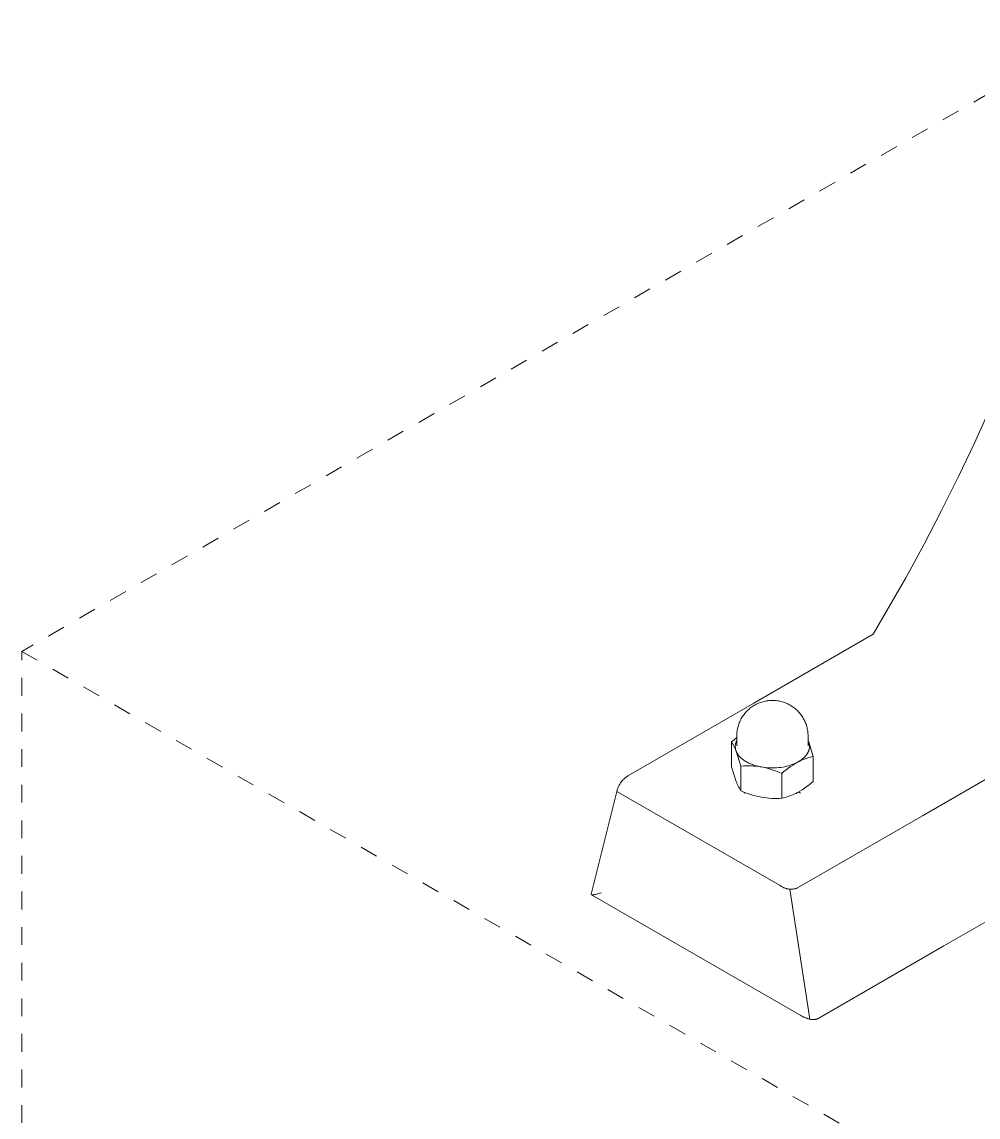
# Model space of a CAD drawing. Header units: inches. Extents: x -9 to 187, y -3 to 135.
# Drawn here: x 141.75 to 147.12, y 45.25 to 51.4 of the extents above; entities that cross this region are included whole.
import ezdxf

# ---------------------------------------------------------------- set-up
doc = ezdxf.new("R2010")
doc.units = ezdxf.units.IN
doc.linetypes.add('HIDDEN', pattern=[1.905, 1.27, -0.635])
doc.layers.add('ZANO_R', color=7, linetype='Continuous', lineweight=0)
doc.layers.add('ZANO_R_przerywana', color=250, linetype='HIDDEN', lineweight=0)

msp = doc.modelspace()

# ---------------------------------------------------------------- linework, layer by layer
at = {"layer": 'ZANO_R'}
for p, q in [((152.40025, 49.36612), (146.93158, 46.20878)), ((147.10292, 49.0337), (147.18874, 49.22348)), ((147.01366, 48.84552), (147.10292, 49.0337)), ((146.9191, 48.65519), (147.01366, 48.84552)), ((146.82107, 48.46661), (146.9191, 48.65519)), ((146.71804, 48.27699), (146.82107, 48.46661)), ((146.53531, 47.95972), (146.71804, 48.27699)), ((145.86366, 47.57194), (146.53531, 47.95972)), ((145.16125, 47.16641), (145.86366, 47.57194)), ((145.86541, 47.55967), (145.87136, 47.56311)), ((145.87136, 47.56311), (145.87743, 47.56634)), ((145.87743, 47.56634), (145.8836, 47.56937)), ((145.8836, 47.56937), (145.88987, 47.57218)), ((145.88987, 47.57218), (145.89623, 47.57477)), ((145.89623, 47.57477), (145.90268, 47.57714)), ((145.90268, 47.57714), (145.90921, 47.57929)), ((145.90921, 47.57929), (145.91581, 47.58122)), ((145.91581, 47.58122), (145.92247, 47.58292)), ((145.92247, 47.58292), (145.92918, 47.58438)), ((145.92918, 47.58438), (145.93594, 47.58562)), ((145.93594, 47.58562), (145.94274, 47.58663)), ((145.94274, 47.58663), (145.94951, 47.58739)), ((145.94951, 47.58739), (145.95631, 47.58792)), ((145.95631, 47.58792), (145.96312, 47.58823)), ((145.96312, 47.58823), (145.96994, 47.5883)), ((145.96994, 47.5883), (145.97676, 47.58814)), ((145.97676, 47.58814), (145.98356, 47.58774)), ((145.98356, 47.58774), (145.99035, 47.58712)), ((145.99035, 47.58712), (145.99712, 47.58626)), ((145.99712, 47.58626), (146.00385, 47.58518)), ((146.00385, 47.58518), (146.01054, 47.58386)), ((146.01054, 47.58386), (146.01718, 47.58232)), ((146.01718, 47.58232), (146.02377, 47.58056)), ((146.02377, 47.58056), (146.03029, 47.57857)), ((146.03029, 47.57857), (146.03674, 47.57636)), ((146.03674, 47.57636), (146.04311, 47.57393)), ((146.04311, 47.57393), (146.0494, 47.57128)), ((146.0494, 47.57128), (146.05559, 47.56843)), ((146.05559, 47.56843), (146.06168, 47.56536)), ((146.06168, 47.56536), (146.06766, 47.56209)), ((146.06766, 47.56209), (146.07353, 47.55862)), ((145.80145, 47.49835), (145.80534, 47.50402)), ((145.80534, 47.50402), (145.80941, 47.50955)), ((145.80941, 47.50955), (145.81368, 47.51494)), ((145.81368, 47.51494), (145.81812, 47.52018)), ((145.81812, 47.52018), (145.82274, 47.52527)), ((145.82274, 47.52527), (145.82754, 47.53019)), ((145.82754, 47.53019), (145.8325, 47.53495)), ((145.8325, 47.53495), (145.83762, 47.53953)), ((145.83762, 47.53953), (145.8429, 47.54394)), ((145.8429, 47.54394), (145.84832, 47.54816)), ((145.84832, 47.54816), (145.85388, 47.55219)), ((145.85388, 47.55219), (145.85958, 47.55603)), ((145.85958, 47.55603), (145.86541, 47.55967)), ((146.07353, 47.55862), (146.07927, 47.55495)), ((146.07927, 47.55495), (146.08489, 47.55108)), ((146.08489, 47.55108), (146.09037, 47.54703)), ((146.09037, 47.54703), (146.09572, 47.54279)), ((146.09572, 47.54279), (146.10091, 47.53838)), ((146.10091, 47.53838), (146.10595, 47.53378)), ((146.10595, 47.53378), (146.11083, 47.52902)), ((146.11083, 47.52902), (146.11555, 47.5241)), ((146.11555, 47.5241), (146.1201, 47.51902)), ((146.1201, 47.51902), (146.12447, 47.51379)), ((146.12447, 47.51379), (146.12866, 47.50841)), ((146.12866, 47.50841), (146.13266, 47.50289)), ((146.13266, 47.50289), (146.13648, 47.49724)), ((145.77408, 47.43568), (145.77583, 47.44232)), ((145.77583, 47.44232), (145.77781, 47.4489)), ((145.77781, 47.4489), (145.78001, 47.45541)), ((145.78001, 47.45541), (145.78243, 47.46185)), ((145.78243, 47.46185), (145.78507, 47.46819)), ((145.78507, 47.46819), (145.78793, 47.47444)), ((145.78793, 47.47444), (145.791, 47.48059)), ((145.791, 47.48059), (145.79428, 47.48663)), ((145.79428, 47.48663), (145.79777, 47.49255)), ((145.79777, 47.49255), (145.80145, 47.49835)), ((146.13648, 47.49724), (146.1401, 47.49146)), ((146.1401, 47.49146), (146.14352, 47.48556)), ((146.14352, 47.48556), (146.14674, 47.47955)), ((146.14674, 47.47955), (146.14975, 47.47344)), ((146.14975, 47.47344), (146.15255, 47.46722)), ((146.15255, 47.46722), (146.15514, 47.46091)), ((146.15514, 47.46091), (146.1575, 47.45456)), ((146.1575, 47.45456), (146.15965, 47.44812)), ((146.15965, 47.44812), (146.16157, 47.44162)), ((146.16157, 47.44162), (146.16328, 47.43506)), ((145.75348, 47.36734), (145.76833, 47.37904)), ((145.76833, 47.38803), (145.76845, 47.3949)), ((145.76833, 47.3323), (145.76833, 47.38803)), ((145.76845, 47.3949), (145.7688, 47.40176)), ((145.7688, 47.40176), (145.76939, 47.40861)), ((145.76939, 47.40861), (145.77021, 47.41543)), ((145.77021, 47.41543), (145.77127, 47.42222)), ((145.77127, 47.42222), (145.77256, 47.42897)), ((145.77256, 47.42897), (145.77408, 47.43568)), ((146.16328, 47.43506), (146.16476, 47.42844)), ((146.16476, 47.42844), (146.16601, 47.42177)), ((146.16601, 47.42177), (146.16704, 47.41507)), ((146.16704, 47.41507), (146.16784, 47.40834)), ((146.16784, 47.40834), (146.16842, 47.40158)), ((146.16842, 47.40158), (146.16876, 47.39481)), ((146.16876, 47.39481), (146.16888, 47.38803)), ((146.16888, 47.38803), (146.16888, 47.3323)), ((145.73896, 47.35524), (145.75348, 47.36734)), ((145.74345, 47.34811), (145.73896, 47.35524)), ((145.73896, 47.21555), (145.73896, 47.35524)), ((145.74771, 47.34084), (145.74345, 47.34811)), ((145.75173, 47.33345), (145.74771, 47.34084)), ((145.75552, 47.32593), (145.75173, 47.33345)), ((145.75907, 47.31829), (145.75552, 47.32593)), ((145.76237, 47.31055), (145.75907, 47.31829)), ((145.76036, 47.33153), (145.76032, 47.32908)), ((145.76032, 47.32908), (145.76037, 47.32662)), ((145.76048, 47.33399), (145.76036, 47.33153)), ((145.76037, 47.32662), (145.76051, 47.32417)), ((145.76068, 47.33644), (145.76048, 47.33399)), ((145.76051, 47.32417), (145.76072, 47.32172)), ((145.76097, 47.33888), (145.76068, 47.33644)), ((145.76072, 47.32172), (145.76102, 47.31928)), ((145.76134, 47.3413), (145.76097, 47.33888)), ((145.76102, 47.31928), (145.76141, 47.31686)), ((145.7618, 47.34372), (145.76134, 47.3413)), ((145.76141, 47.31686), (145.76187, 47.31444)), ((145.76233, 47.34612), (145.7618, 47.34372)), ((145.76187, 47.31444), (145.76242, 47.31205)), ((145.76295, 47.34849), (145.76233, 47.34612)), ((145.76365, 47.35085), (145.76295, 47.34849)), ((145.76443, 47.35318), (145.76365, 47.35085)), ((145.76529, 47.35548), (145.76443, 47.35318)), ((145.76622, 47.35775), (145.76529, 47.35548)), ((145.76724, 47.35999), (145.76622, 47.35775)), ((145.76833, 47.36219), (145.76724, 47.35999)), ((146.16888, 47.36286), (146.17106, 47.35746)), ((146.16991, 47.36003), (146.16888, 47.36219)), ((146.17088, 47.35784), (146.16991, 47.36003)), ((146.17178, 47.35562), (146.17088, 47.35784)), ((146.17248, 47.35378), (146.17178, 47.35562)), ((146.17312, 47.35193), (146.17248, 47.35378)), ((146.17249, 47.35379), (146.19824, 47.27271)), ((146.17372, 47.35006), (146.17312, 47.35193)), ((146.17427, 47.34818), (146.17372, 47.35006)), ((146.17476, 47.34629), (146.17427, 47.34818)), ((146.17521, 47.34439), (146.17476, 47.34629)), ((146.175, 47.31302), (146.17544, 47.315)), ((146.17561, 47.34248), (146.17521, 47.34439)), ((146.17544, 47.315), (146.17582, 47.31698)), ((146.17595, 47.34056), (146.17561, 47.34248)), ((146.17582, 47.31698), (146.17614, 47.31897)), ((146.17624, 47.33862), (146.17595, 47.34056)), ((146.17614, 47.31897), (146.1764, 47.32095)), ((146.17648, 47.33668), (146.17624, 47.33862)), ((146.1764, 47.32095), (146.17661, 47.32293)), ((146.17666, 47.33474), (146.17648, 47.33668)), ((146.17661, 47.32293), (146.17676, 47.32491)), ((146.17679, 47.33278), (146.17666, 47.33474)), ((146.17676, 47.32491), (146.17685, 47.32688)), ((146.17687, 47.33082), (146.17679, 47.33278)), ((146.17685, 47.32688), (146.17689, 47.32885)), ((146.17689, 47.32885), (146.17687, 47.33082)), ((145.76542, 47.3027), (145.76237, 47.31055)), ((145.76242, 47.31205), (145.76305, 47.30967)), ((145.76305, 47.30967), (145.76376, 47.30732)), ((145.76376, 47.30732), (145.76455, 47.305)), ((145.76455, 47.305), (145.76542, 47.3027)), ((145.79189, 47.21978), (145.76542, 47.3027)), ((145.76542, 47.3027), (145.76617, 47.30087)), ((145.76617, 47.30087), (145.76696, 47.29903)), ((145.76696, 47.29903), (145.76781, 47.2972)), ((145.76781, 47.2972), (145.76871, 47.29537)), ((145.76871, 47.29537), (145.76967, 47.29353)), ((145.76967, 47.29353), (145.77068, 47.29171)), ((145.77068, 47.29171), (145.77174, 47.28988)), ((145.77174, 47.28988), (145.77286, 47.28806)), ((145.77286, 47.28806), (145.77404, 47.28624)), ((145.77404, 47.28624), (145.77526, 47.28443)), ((145.77526, 47.28443), (145.77654, 47.28263)), ((145.77654, 47.28263), (145.77788, 47.28083)), ((145.77788, 47.28083), (145.77927, 47.27904)), ((145.77927, 47.27904), (145.78072, 47.27726)), ((145.78072, 47.27726), (145.78222, 47.27549)), ((145.78222, 47.27549), (145.78377, 47.27373)), ((145.78377, 47.27373), (145.78538, 47.27198)), ((145.78538, 47.27198), (145.78703, 47.27024)), ((145.78703, 47.27024), (145.78875, 47.26851)), ((145.78875, 47.26851), (145.79051, 47.2668)), ((145.79051, 47.2668), (145.79233, 47.2651)), ((145.79233, 47.2651), (145.7942, 47.26342)), ((145.7942, 47.26342), (145.79612, 47.26176)), ((145.79612, 47.26176), (145.79808, 47.26011)), ((145.79808, 47.26011), (145.80217, 47.25686)), ((145.80217, 47.25686), (145.80645, 47.25369)), ((145.80645, 47.25369), (145.81092, 47.2506)), ((146.12813, 47.25184), (146.13237, 47.25486)), ((146.13827, 47.25424), (146.12867, 47.25006)), ((146.13237, 47.25486), (146.13646, 47.25797)), ((146.13646, 47.25797), (146.1404, 47.26117)), ((146.14801, 47.25811), (146.13827, 47.25424)), ((146.1404, 47.26117), (146.14231, 47.2628)), ((146.14231, 47.2628), (146.14417, 47.26446)), ((146.14417, 47.26446), (146.14599, 47.26614)), ((146.14599, 47.26614), (146.14777, 47.26784)), ((146.14777, 47.26784), (146.1495, 47.26956)), ((146.15786, 47.26167), (146.14801, 47.25811)), ((146.1495, 47.26956), (146.15119, 47.27129)), ((146.15119, 47.27129), (146.15283, 47.27305)), ((146.15283, 47.27305), (146.15441, 47.27483)), ((146.15441, 47.27483), (146.15596, 47.27662)), ((146.15596, 47.27662), (146.15745, 47.27843)), ((146.15745, 47.27843), (146.15888, 47.28025)), ((146.16782, 47.26491), (146.15786, 47.26167)), ((146.15888, 47.28025), (146.16027, 47.2821)), ((146.16027, 47.2821), (146.16161, 47.28395)), ((146.16161, 47.28395), (146.16289, 47.28582)), ((146.16289, 47.28582), (146.16412, 47.2877)), ((146.16412, 47.2877), (146.16529, 47.2896)), ((146.16529, 47.2896), (146.16641, 47.29151)), ((146.16641, 47.29151), (146.16748, 47.29342)), ((146.16748, 47.29342), (146.16849, 47.29535)), ((146.17788, 47.26783), (146.16782, 47.26491)), ((146.16849, 47.29535), (146.16944, 47.29729)), ((146.16944, 47.29729), (146.17033, 47.29923)), ((146.17033, 47.29923), (146.17117, 47.30119)), ((146.17117, 47.30119), (146.17196, 47.30315)), ((146.17196, 47.30315), (146.17268, 47.30511)), ((146.17268, 47.30511), (146.17335, 47.30708)), ((146.17335, 47.30708), (146.17396, 47.30906)), ((146.17396, 47.30906), (146.17451, 47.31104)), ((146.17451, 47.31104), (146.175, 47.31302)), ((146.18802, 47.27043), (146.17788, 47.26783)), ((146.19824, 47.27271), (146.18802, 47.27043)), ((146.19824, 47.13302), (146.19824, 47.27271)), ((145.76542, 47.13264), (145.73896, 47.21555)), ((145.80626, 47.22067), (145.79189, 47.21978)), ((145.79189, 47.21978), (145.79189, 47.0801)), ((145.82066, 47.22111), (145.80626, 47.22067)), ((145.81092, 47.2506), (145.81556, 47.24759)), ((145.81556, 47.24759), (145.82038, 47.24468)), ((145.82038, 47.24468), (145.82536, 47.24186)), ((145.83507, 47.22109), (145.82066, 47.22111)), ((145.82536, 47.24186), (145.83049, 47.23915)), ((145.83049, 47.23915), (145.83577, 47.23654)), ((145.84946, 47.22064), (145.83507, 47.22109)), ((145.83577, 47.23654), (145.84119, 47.23403)), ((145.84119, 47.23403), (145.84673, 47.23164)), ((145.84673, 47.23164), (145.85239, 47.22937)), ((145.86384, 47.21973), (145.84946, 47.22064)), ((145.85239, 47.22937), (145.85815, 47.22721)), ((145.85815, 47.22721), (145.864, 47.22517)), ((145.87818, 47.21838), (145.86384, 47.21973)), ((145.864, 47.22517), (145.86994, 47.22325)), ((145.86994, 47.22325), (145.87595, 47.22146)), ((145.87595, 47.22146), (145.88202, 47.21979)), ((145.89248, 47.21658), (145.87818, 47.21838)), ((145.88202, 47.21979), (145.88814, 47.21824)), ((145.88814, 47.21824), (145.89431, 47.21682)), ((145.90671, 47.21434), (145.89248, 47.21658)), ((145.89431, 47.21682), (145.9005, 47.21552)), ((145.9005, 47.21552), (145.90671, 47.21434)), ((145.92356, 47.21083), (145.90671, 47.21434)), ((145.90671, 47.21434), (145.91751, 47.21247)), ((145.91751, 47.21247), (145.92837, 47.21096)), ((145.9403, 47.20678), (145.92356, 47.21083)), ((145.92837, 47.21096), (145.93928, 47.20982)), ((145.93928, 47.20982), (145.95022, 47.20904)), ((145.95689, 47.20219), (145.9403, 47.20678)), ((145.95022, 47.20904), (145.96118, 47.20863)), ((145.97333, 47.19706), (145.95689, 47.20219)), ((145.96118, 47.20863), (145.97215, 47.20858)), ((145.97215, 47.20858), (145.98311, 47.2089)), ((145.98959, 47.1914), (145.97333, 47.19706)), ((145.98311, 47.2089), (145.99405, 47.20959)), ((146.00566, 47.18522), (145.98959, 47.1914)), ((145.99405, 47.20959), (146.00497, 47.21064)), ((146.00497, 47.21064), (146.01585, 47.21206)), ((146.01585, 47.21206), (146.02667, 47.21384)), ((146.02667, 47.21384), (146.03742, 47.21598)), ((146.04536, 47.19825), (146.03329, 47.18857)), ((146.03742, 47.21598), (146.0481, 47.21848)), ((146.05773, 47.20755), (146.04536, 47.19825)), ((146.0481, 47.21848), (146.05869, 47.22133)), ((146.07038, 47.21646), (146.05773, 47.20755)), ((146.05869, 47.22133), (146.06918, 47.22453)), ((146.06918, 47.22453), (146.07955, 47.22809)), ((146.08329, 47.22498), (146.07038, 47.21646)), ((146.07955, 47.22809), (146.0898, 47.23199)), ((146.09647, 47.2331), (146.08329, 47.22498)), ((146.0898, 47.23199), (146.09992, 47.23623)), ((146.10988, 47.2408), (146.09647, 47.2331)), ((146.09992, 47.23623), (146.10988, 47.2408)), ((146.1192, 47.24558), (146.10988, 47.2408)), ((146.10988, 47.2408), (146.11462, 47.2434)), ((146.11462, 47.2434), (146.11924, 47.24611)), ((146.12867, 47.25006), (146.1192, 47.24558)), ((146.11924, 47.24611), (146.12375, 47.24893)), ((146.12375, 47.24893), (146.12813, 47.25184)), ((147.31267, 47.22889), (146.8126, 46.94018)), ((145.11899, 47.12871), (145.1219, 47.13247)), ((145.1219, 47.13247), (145.12492, 47.13613)), ((145.12492, 47.13613), (145.12807, 47.13969)), ((145.12807, 47.13969), (145.13134, 47.14314)), ((145.13134, 47.14314), (145.13472, 47.14648)), ((145.13472, 47.14648), (145.13821, 47.1497)), ((145.13821, 47.1497), (145.14181, 47.1528)), ((145.14181, 47.1528), (145.14551, 47.15578)), ((145.14551, 47.15578), (145.14931, 47.15863)), ((145.14931, 47.15863), (145.1532, 47.16136)), ((145.1532, 47.16136), (145.15718, 47.16395)), ((145.15718, 47.16395), (145.16125, 47.16641)), ((145.76848, 47.12479), (145.76542, 47.13264)), ((146.02153, 47.17852), (146.00566, 47.18522)), ((146.03329, 47.18857), (146.02153, 47.17852)), ((146.02153, 47.03883), (146.02153, 47.17852)), ((146.18648, 47.12297), (146.19824, 47.13302)), ((144.95186, 46.49916), (145.09494, 47.07744)), ((145.09494, 47.07744), (145.09614, 47.08204)), ((146.01241, 46.54774), (145.09494, 47.07744)), ((145.09614, 47.08204), (145.09748, 47.0866)), ((145.09748, 47.0866), (145.09898, 47.09111)), ((145.09898, 47.09111), (145.10063, 47.09556)), ((145.10063, 47.09556), (145.10243, 47.09996)), ((145.10243, 47.09996), (145.10437, 47.10429)), ((145.10437, 47.10429), (145.10646, 47.10856)), ((145.10646, 47.10856), (145.10869, 47.11275)), ((145.10869, 47.11275), (145.11107, 47.11687)), ((145.11107, 47.11687), (145.11358, 47.1209)), ((145.11358, 47.1209), (145.11622, 47.12485)), ((145.11622, 47.12485), (145.11899, 47.12871)), ((145.77178, 47.11704), (145.76848, 47.12479)), ((145.77533, 47.10941), (145.77178, 47.11704)), ((145.77912, 47.10189), (145.77533, 47.10941)), ((145.78314, 47.09449), (145.77912, 47.10189)), ((145.7874, 47.08722), (145.78314, 47.09449)), ((145.79189, 47.0801), (145.7874, 47.08722)), ((145.79189, 47.0801), (145.80775, 47.0734)), ((145.80775, 47.0734), (145.82382, 47.06721)), ((145.81529, 47.07058), (145.80999, 47.06752)), ((146.10057, 47.06596), (146.10988, 47.07074)), ((146.10988, 47.07074), (146.1233, 47.07844)), ((146.11593, 47.07404), (146.12721, 47.06752)), ((146.1233, 47.07844), (146.13648, 47.08656)), ((146.13648, 47.08656), (146.14939, 47.09508)), ((146.14939, 47.09508), (146.16204, 47.10399)), ((146.16204, 47.10399), (146.17441, 47.11329)), ((146.17441, 47.11329), (146.18648, 47.12297)), ((145.82382, 47.06721), (145.84008, 47.06155)), ((145.84008, 47.06155), (145.85652, 47.05643)), ((145.85652, 47.05643), (145.87311, 47.05183)), ((145.87311, 47.05183), (145.88985, 47.04778)), ((145.88985, 47.04778), (145.90671, 47.04428)), ((145.90671, 47.04428), (145.92094, 47.04204)), ((145.92094, 47.04204), (145.93523, 47.04024)), ((145.93523, 47.04024), (145.94957, 47.03889)), ((145.94957, 47.03889), (145.96395, 47.03798)), ((145.96395, 47.03798), (145.97834, 47.03752)), ((145.97834, 47.03752), (145.99275, 47.03751)), ((145.99275, 47.03751), (146.00715, 47.03795)), ((146.00715, 47.03795), (146.02153, 47.03883)), ((146.02153, 47.03883), (146.03175, 47.04111)), ((146.03175, 47.04111), (146.04189, 47.04371)), ((146.04189, 47.04371), (146.05195, 47.04663)), ((146.05195, 47.04663), (146.06191, 47.04987)), ((146.06191, 47.04987), (146.07176, 47.05343)), ((146.07176, 47.05343), (146.0815, 47.0573)), ((146.0815, 47.0573), (146.0911, 47.06148)), ((146.0911, 47.06148), (146.10057, 47.06596)), ((146.8126, 46.94018), (146.11019, 46.53464)), ((146.01474, 46.54602), (146.01183, 46.54808)), ((146.01772, 46.54407), (146.01474, 46.54602)), ((146.02077, 46.54222), (146.01772, 46.54407)), ((146.02388, 46.54047), (146.02077, 46.54222)), ((146.02705, 46.53883), (146.02388, 46.54047)), ((146.03027, 46.5373), (146.02705, 46.53883)), ((146.03355, 46.53588), (146.03027, 46.5373)), ((146.03687, 46.53457), (146.03355, 46.53588)), ((146.04023, 46.53338), (146.03687, 46.53457)), ((146.04363, 46.5323), (146.04023, 46.53338)), ((146.04707, 46.53134), (146.04363, 46.5323)), ((146.05053, 46.5305), (146.04707, 46.53134)), ((146.05403, 46.52978), (146.05053, 46.5305)), ((146.05754, 46.52917), (146.05403, 46.52978)), ((146.06108, 46.52869), (146.05754, 46.52917)), ((146.06463, 46.52833), (146.06108, 46.52869)), ((146.06819, 46.52809), (146.06463, 46.52833)), ((146.06611, 46.52776), (146.17876, 45.79746)), ((146.07175, 46.52797), (146.06819, 46.52809)), ((146.07532, 46.52797), (146.07175, 46.52797)), ((146.07888, 46.5281), (146.07532, 46.52797)), ((146.08244, 46.52834), (146.07888, 46.5281)), ((146.08599, 46.52871), (146.08244, 46.52834)), ((146.08952, 46.5292), (146.08599, 46.52871)), ((146.09304, 46.52981), (146.08952, 46.5292)), ((146.09653, 46.53054), (146.09304, 46.52981)), ((146.1, 46.53139), (146.09653, 46.53054)), ((146.10343, 46.53236), (146.1, 46.53139)), ((146.10683, 46.53344), (146.10343, 46.53236)), ((146.11019, 46.53464), (146.10683, 46.53344)), ((144.95178, 46.49869), (144.95177, 46.49861)), ((144.95178, 46.49869), (144.95177, 46.49861)), ((144.95177, 46.49861), (144.95177, 46.49854)), ((144.95177, 46.49861), (144.95177, 46.49854)), ((144.95177, 46.49854), (144.95177, 46.49847)), ((144.95177, 46.49854), (144.95177, 46.49847)), ((144.95177, 46.49847), (144.95177, 46.4984)), ((144.95177, 46.49847), (144.95177, 46.4984)), ((144.95177, 46.4984), (144.95178, 46.49833)), ((144.95177, 46.4984), (144.95178, 46.49833)), ((144.95179, 46.49884), (144.95178, 46.49876)), ((144.95179, 46.49884), (144.95178, 46.49876)), ((144.95178, 46.49876), (144.95178, 46.49869)), ((144.95178, 46.49876), (144.95178, 46.49869)), ((144.95178, 46.49833), (144.95178, 46.49829)), ((144.95178, 46.49833), (144.95178, 46.49829)), ((144.95178, 46.49829), (144.95179, 46.49826)), ((144.95178, 46.49829), (144.95179, 46.49826)), ((144.95181, 46.49892), (144.95179, 46.49884)), ((144.95181, 46.49892), (144.95179, 46.49884)), ((144.95179, 46.49826), (144.95179, 46.49822)), ((144.95179, 46.49826), (144.95179, 46.49822)), ((144.95179, 46.49822), (144.9518, 46.49819)), ((144.95179, 46.49822), (144.9518, 46.49819)), ((144.9518, 46.49819), (144.9518, 46.49815)), ((144.9518, 46.49819), (144.9518, 46.49815)), ((144.9518, 46.49815), (144.95181, 46.49812)), ((144.9518, 46.49815), (144.95181, 46.49812)), ((144.95182, 46.499), (144.95181, 46.49892)), ((144.95182, 46.499), (144.95181, 46.49892)), ((144.95181, 46.49812), (144.95182, 46.49809)), ((144.95181, 46.49812), (144.95182, 46.49809)), ((144.95184, 46.49908), (144.95182, 46.499)), ((144.95184, 46.49908), (144.95182, 46.499)), ((144.95182, 46.49809), (144.95182, 46.49806)), ((144.95182, 46.49809), (144.95182, 46.49806)), ((144.95182, 46.49806), (144.95183, 46.49802)), ((144.95182, 46.49806), (144.95183, 46.49802)), ((144.95183, 46.49802), (144.95184, 46.49799)), ((144.95183, 46.49802), (144.95184, 46.49799)), ((144.95186, 46.49916), (144.95184, 46.49908)), ((144.95186, 46.49916), (144.95184, 46.49908)), ((144.95184, 46.49799), (144.95185, 46.49794)), ((144.95184, 46.49799), (144.95185, 46.49794)), ((144.95185, 46.49794), (144.95187, 46.49789)), ((144.95185, 46.49794), (144.95187, 46.49789)), ((144.95187, 46.49789), (144.95189, 46.49785)), ((144.95187, 46.49789), (144.95189, 46.49785)), ((144.95189, 46.49785), (144.9519, 46.4978)), ((144.95189, 46.49785), (144.9519, 46.4978)), ((144.9519, 46.4978), (144.95192, 46.49776)), ((144.9519, 46.4978), (144.95192, 46.49776)), ((144.95192, 46.49776), (144.95194, 46.49771)), ((144.95192, 46.49776), (144.95194, 46.49771)), ((144.95194, 46.49771), (144.95197, 46.49767)), ((144.95194, 46.49771), (144.95197, 46.49767)), ((144.95197, 46.49767), (144.95199, 46.49762)), ((144.95197, 46.49767), (144.95199, 46.49762)), ((144.95199, 46.49762), (144.95201, 46.49758)), ((144.95199, 46.49762), (144.95201, 46.49758)), ((144.95201, 46.49758), (144.95204, 46.49754)), ((144.95201, 46.49758), (144.95204, 46.49754)), ((144.95204, 46.49754), (144.95207, 46.49749)), ((144.95204, 46.49754), (144.95207, 46.49749)), ((144.95207, 46.49749), (144.95209, 46.49745)), ((144.95207, 46.49749), (144.95209, 46.49745)), ((144.95209, 46.49745), (144.95212, 46.49741)), ((144.95209, 46.49745), (144.95212, 46.49741)), ((144.95212, 46.49741), (144.95215, 46.49737)), ((144.95212, 46.49741), (144.95215, 46.49737)), ((144.95215, 46.49737), (144.95219, 46.49733)), ((144.95215, 46.49737), (144.95219, 46.49733)), ((144.95219, 46.49733), (144.95222, 46.49729)), ((144.95219, 46.49733), (144.95222, 46.49729)), ((144.95222, 46.49729), (144.95225, 46.49725)), ((144.95222, 46.49729), (144.95225, 46.49725)), ((144.95225, 46.49725), (144.95229, 46.49722)), ((144.95225, 46.49725), (144.95229, 46.49722)), ((144.95229, 46.49722), (144.95232, 46.49718)), ((144.95229, 46.49722), (144.95232, 46.49718)), ((144.95232, 46.49718), (144.95236, 46.49714)), ((144.95232, 46.49718), (144.95236, 46.49714)), ((144.95236, 46.49714), (144.9524, 46.49711)), ((144.95236, 46.49714), (144.9524, 46.49711)), ((144.9524, 46.49711), (144.95244, 46.49707)), ((144.9524, 46.49711), (144.95244, 46.49707)), ((144.95244, 46.49707), (144.95248, 46.49704)), ((144.95244, 46.49707), (144.95248, 46.49704)), ((144.95248, 46.49704), (144.95253, 46.497)), ((144.95248, 46.49704), (144.95253, 46.497)), ((144.95253, 46.497), (144.95257, 46.49697)), ((144.95253, 46.497), (144.95257, 46.49697)), ((144.95257, 46.49697), (144.95261, 46.49693)), ((144.95257, 46.49697), (144.95261, 46.49693)), ((144.95261, 46.49693), (144.95266, 46.4969)), ((144.95261, 46.49693), (144.95266, 46.4969)), ((144.95266, 46.4969), (144.95271, 46.49687)), ((144.95266, 46.4969), (144.95271, 46.49687)), ((144.95271, 46.49687), (144.95276, 46.49684)), ((144.95271, 46.49687), (144.95276, 46.49684)), ((144.95276, 46.49684), (144.95281, 46.49681)), ((144.95276, 46.49684), (144.95281, 46.49681)), ((144.95281, 46.49681), (144.95286, 46.49678)), ((144.95281, 46.49681), (144.95286, 46.49678)), ((144.95286, 46.49678), (144.95291, 46.49675)), ((144.95286, 46.49678), (144.95291, 46.49675)), ((144.95291, 46.49675), (144.95302, 46.49669)), ((146.12881, 45.81784), (144.95291, 46.49675)), ((144.95291, 46.49675), (144.95302, 46.49669)), ((144.95302, 46.49669), (144.95313, 46.49663)), ((144.95302, 46.49669), (144.95313, 46.49663)), ((144.95313, 46.49663), (144.95324, 46.49658)), ((144.95313, 46.49663), (144.95324, 46.49658)), ((144.95324, 46.49658), (144.95336, 46.49653)), ((144.95324, 46.49658), (144.95336, 46.49653)), ((144.95336, 46.49653), (144.95349, 46.49648)), ((144.95336, 46.49653), (144.95349, 46.49648)), ((144.95349, 46.49648), (144.95362, 46.49643)), ((144.95349, 46.49648), (144.95362, 46.49643)), ((144.95362, 46.49643), (144.95375, 46.49639)), ((144.95362, 46.49643), (144.95375, 46.49639)), ((144.95375, 46.49639), (144.95389, 46.49635)), ((144.95375, 46.49639), (144.95389, 46.49635)), ((144.95389, 46.49635), (144.95403, 46.49631)), ((144.95389, 46.49635), (144.95403, 46.49631)), ((144.95403, 46.49631), (144.95418, 46.49627)), ((144.95403, 46.49631), (144.95418, 46.49627)), ((144.95418, 46.49627), (144.95433, 46.49623)), ((144.95418, 46.49627), (144.95433, 46.49623)), ((144.95433, 46.49623), (144.95449, 46.4962)), ((144.95433, 46.49623), (144.95449, 46.4962)), ((144.95449, 46.4962), (144.95481, 46.49614)), ((144.95449, 46.4962), (144.95481, 46.49614)), ((144.95481, 46.49614), (144.95515, 46.49608)), ((144.95481, 46.49614), (144.95515, 46.49608)), ((144.95515, 46.49608), (144.95553, 46.49603)), ((144.95515, 46.49608), (144.95553, 46.49603)), ((144.95553, 46.49603), (144.95592, 46.49599)), ((144.95553, 46.49603), (144.95592, 46.49599)), ((144.95592, 46.49599), (144.95634, 46.49596)), ((144.95592, 46.49599), (144.95634, 46.49596)), ((144.95634, 46.49596), (144.95677, 46.49594)), ((144.95634, 46.49596), (144.95677, 46.49594)), ((144.95677, 46.49594), (144.95722, 46.49593)), ((144.95677, 46.49594), (144.95722, 46.49593)), ((144.95722, 46.49593), (144.95768, 46.49592)), ((144.95722, 46.49593), (144.95768, 46.49592)), ((144.95768, 46.49592), (144.95867, 46.49594)), ((144.95768, 46.49592), (144.95867, 46.49594)), ((144.95867, 46.49594), (144.95971, 46.49599)), ((144.95867, 46.49594), (144.95971, 46.49599)), ((144.95971, 46.49599), (144.96082, 46.49607)), ((144.95971, 46.49599), (144.96082, 46.49607)), ((144.96082, 46.49607), (144.96199, 46.49619)), ((144.96082, 46.49607), (144.96199, 46.49619)), ((144.96199, 46.49619), (144.96322, 46.49633)), ((144.96199, 46.49619), (144.96322, 46.49633)), ((144.96322, 46.49633), (144.96594, 46.49673)), ((144.96322, 46.49633), (144.96594, 46.49673)), ((144.96594, 46.49673), (144.96889, 46.49724)), ((144.96594, 46.49673), (144.96889, 46.49724)), ((144.96889, 46.49724), (144.97206, 46.49788)), ((144.96889, 46.49724), (144.97206, 46.49788)), ((144.97206, 46.49788), (144.97544, 46.49862)), ((144.97206, 46.49788), (144.97544, 46.49862)), ((144.97544, 46.49862), (144.98278, 46.50044)), ((144.97544, 46.49862), (144.98278, 46.50044)), ((144.98278, 46.50044), (144.99087, 46.50267)), ((144.98278, 46.50044), (144.99087, 46.50267)), ((144.99087, 46.50267), (145.00841, 46.50805)), ((144.99087, 46.50267), (145.00841, 46.50805)), ((146.93158, 46.20878), (146.22917, 45.80325)), ((146.12884, 45.81784), (146.13414, 45.8148)), ((146.13414, 45.8148), (146.13751, 45.81296)), ((146.13751, 45.81296), (146.14091, 45.81119)), ((146.14091, 45.81119), (146.14434, 45.80949)), ((146.14434, 45.80949), (146.1478, 45.80786)), ((146.1478, 45.80786), (146.1513, 45.8063)), ((146.1513, 45.8063), (146.15484, 45.80482)), ((146.15484, 45.80482), (146.1584, 45.80343)), ((146.1584, 45.80343), (146.16165, 45.80224)), ((146.16165, 45.80224), (146.16493, 45.80113)), ((146.16493, 45.80113), (146.16823, 45.8001)), ((146.16823, 45.8001), (146.17156, 45.79916)), ((146.17156, 45.79916), (146.17491, 45.79831)), ((146.17491, 45.79831), (146.17828, 45.79756)), ((146.17828, 45.79756), (146.18168, 45.79691)), ((146.18168, 45.79691), (146.18509, 45.79637)), ((146.18509, 45.79637), (146.1881, 45.79599)), ((146.1881, 45.79599), (146.19111, 45.79571)), ((146.19111, 45.79571), (146.19413, 45.79553)), ((146.19413, 45.79553), (146.19564, 45.79547)), ((146.19564, 45.79547), (146.19715, 45.79545)), ((146.19715, 45.79545), (146.19866, 45.79545)), ((146.19866, 45.79545), (146.20017, 45.79548)), ((146.20017, 45.79548), (146.20167, 45.79555)), ((146.20167, 45.79555), (146.20318, 45.79564)), ((146.20318, 45.79564), (146.20469, 45.79576)), ((146.20469, 45.79576), (146.20619, 45.79591)), ((146.20619, 45.79591), (146.20768, 45.7961)), ((146.20768, 45.7961), (146.20918, 45.79632)), ((146.20918, 45.79632), (146.21049, 45.79655)), ((146.21049, 45.79655), (146.2118, 45.79679)), ((146.2118, 45.79679), (146.2131, 45.79707)), ((146.2131, 45.79707), (146.21439, 45.79737)), ((146.21439, 45.79737), (146.21568, 45.79771)), ((146.21568, 45.79771), (146.21696, 45.79806)), ((146.21696, 45.79806), (146.21824, 45.79845)), ((146.21824, 45.79845), (146.2195, 45.79887)), ((146.2195, 45.79887), (146.22075, 45.79931)), ((146.22075, 45.79931), (146.222, 45.79978)), ((146.222, 45.79978), (146.22323, 45.80029)), ((146.22323, 45.80029), (146.22444, 45.80082)), ((146.22444, 45.80082), (146.22565, 45.80138)), ((146.22565, 45.80138), (146.22684, 45.80197)), ((146.22684, 45.80197), (146.22802, 45.80259)), ((146.22802, 45.80259), (146.22917, 45.80325))]:
    msp.add_line(p, q, dxfattribs=at)
at = {"layer": 'ZANO_R_przerywana', "ltscale": 0.05}
for p, q in [((147.87944, 51.40007), (141.75414, 47.86363)), ((141.75414, 40.01454), (141.75414, 47.86363)), ((141.75414, 47.86363), (148.55166, 43.93909)), ((141.75414, 40.01454), (141.75414, 47.86363))]:
    msp.add_line(p, q, dxfattribs=at)

doc.saveas('drawing.dxf')
